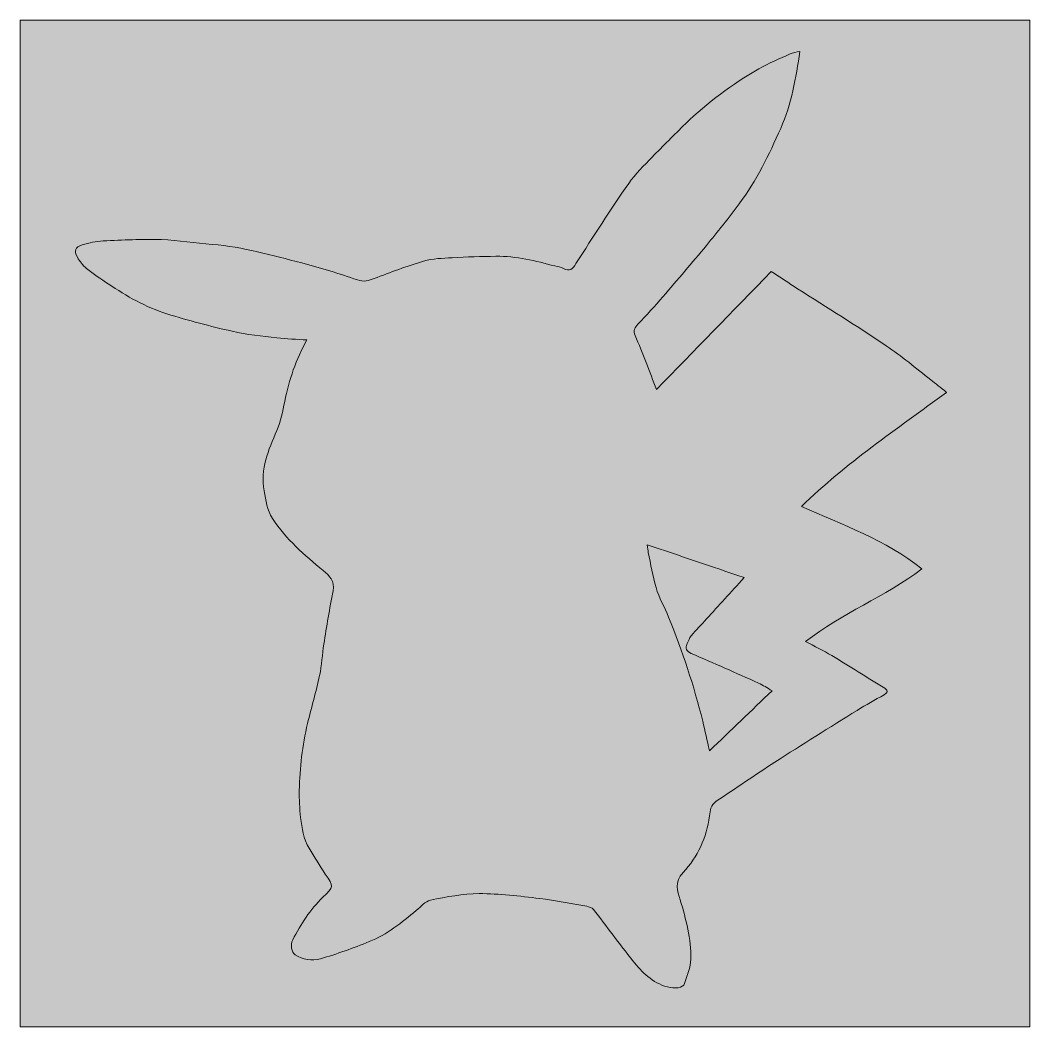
# Model space of a CAD drawing. Header units: inches. Extents: x 354 to 938, y -676 to -94.
import ezdxf

# ---------------------------------------------------------------- set-up
doc = ezdxf.new("R2010")
doc.units = ezdxf.units.IN
doc.header["$MEASUREMENT"] = 0
doc.layers.add('Layer 1', color=7, linetype='Continuous')

# ---------------------------------------------------------------- blocks, each defined once
blk = doc.blocks.new('block 2')
at = {"layer": 'Layer 1', "true_color": 0x000000}
h = blk.add_hatch(color=18, dxfattribs=at)
edge = h.paths.add_edge_path()
edge.add_spline(control_points=[(354.33, -675.83), (354.33, -481.8), (354.33, -287.78), (354.33, -93.75), (548.86, -93.75), (743.39, -93.75), (937.92, -93.75), (937.92, -287.78), (937.92, -481.8), (937.92, -675.83), (743.39, -675.83), (548.86, -675.83), (354.33, -675.83)], knot_values=[0, 0, 0, 0, 1, 1, 1, 2, 2, 2, 3, 3, 3, 4, 4, 4, 4], degree=3, periodic=1)
edge = h.paths.add_edge_path()
edge.add_spline(control_points=[(520.11, -278.66), (513.64, -289.87), (509.81, -301.76), (507.26, -314.15), (506.08, -319.85), (504.96, -325.71), (502.66, -331), (497.79, -342.23), (492.98, -353.31), (495.35, -365.98), (496.38, -371.48), (496.93, -376.99), (500.21, -381.95), (508.1, -393.87), (518.64, -403.08), (529.54, -412.02), (533.12, -414.96), (536.33, -418.12), (535.19, -423.75), (533.13, -433.94), (531.48, -444.22), (529.85, -454.49), (528.88, -460.55), (528.68, -466.76), (527.4, -472.74), (525.4, -482.04), (522.72, -491.18), (520.44, -500.41), (517.3, -513.12), (516.04, -526.09), (515.67, -539.13), (515.53, -544.32), (515.81, -549.57), (516.44, -554.73), (517.2, -560.89), (517.94, -567.14), (521.41, -572.61), (524.56, -577.56), (527.43, -582.68), (530.7, -587.55), (535.53, -594.74), (535.76, -594.8), (529.29, -600.94), (521.85, -608.02), (516.53, -616.51), (511.89, -625.52), (510.33, -628.54), (511.14, -632.74), (513.24, -634.12), (517.76, -637.11), (523, -637.92), (527.84, -636.52), (537.42, -633.73), (546.86, -630.31), (556.12, -626.59), (566.37, -622.48), (574.89, -615.55), (583.31, -608.54), (585.94, -606.36), (588.52, -603.2), (591.55, -602.58), (600.79, -600.69), (610.23, -598.85), (619.59, -598.82), (631.27, -598.77), (642.98, -600.26), (654.61, -601.63), (663.72, -602.69), (672.74, -604.53), (681.78, -606.14), (683.15, -606.39), (684.88, -606.91), (685.66, -607.91), (693.34, -617.78), (700.67, -627.93), (708.48, -637.69), (713.79, -644.32), (719.76, -650.37), (728.4, -652.8), (732.64, -653.99), (737.5, -653.36), (738.35, -650.81), (739.88, -646.21), (741.81, -641.46), (741.96, -636.72), (742.32, -624.97), (739.11, -613.69), (735.87, -602.47), (734.31, -597.04), (732.19, -592.3), (737.5, -586.61), (745.9, -577.61), (751.15, -566.49), (752.77, -553.91), (753.16, -550.88), (753.37, -547.54), (756.69, -545.38), (768.09, -537.99), (779.19, -530.15), (790.61, -522.79), (806.34, -512.65), (822.22, -502.74), (838.11, -492.84), (843.2, -489.67), (848.47, -486.79), (853.71, -483.87), (855.87, -482.67), (856.22, -481.46), (854.03, -480.1), (843.87, -473.75), (833.73, -467.37), (823.46, -461.2), (818.54, -458.24), (813.35, -455.74), (808.29, -453.03), (829.26, -436.78), (854.11, -427.11), (875.48, -411.07), (854.47, -394), (829.55, -385.78), (805.88, -374.87), (831.71, -350.02), (860.95, -330.11), (889.78, -308.96), (886.39, -306.25), (883.55, -303.9), (880.64, -301.65), (872.1, -295.04), (863.86, -287.98), (854.91, -281.98), (838.05, -270.67), (820.76, -259.99), (803.66, -249.01), (798.57, -245.74), (793.55, -242.35), (788.51, -239.03), (765.94, -262.26), (743.74, -285.11), (722.17, -307.32), (718.15, -297.06), (714.19, -286.49), (709.82, -276.09), (708.58, -273.13), (709.59, -271.54), (711.39, -269.61), (716.27, -264.34), (721.16, -259.06), (725.85, -253.63), (734.31, -243.82), (742.73, -233.99), (750.97, -224), (757.45, -216.14), (763.83, -208.17), (769.9, -199.99), (779.87, -186.53), (787.17, -171.58), (793.92, -156.3), (800.17, -142.15), (802.74, -127.21), (805.02, -111.78), (802.97, -112.29), (801.02, -112.47), (799.32, -113.24), (793.22, -116.01), (787, -118.59), (781.22, -121.93), (765.86, -130.83), (751.58, -141.27), (738.85, -153.7), (732.37, -160.02), (725.94, -166.39), (719.66, -172.92), (714.95, -177.82), (709.91, -182.59), (706.08, -188.15), (695.59, -203.36), (685.55, -218.88), (675.59, -234.44), (673.6, -237.56), (672.1, -239.48), (668.29, -237.28), (666.86, -236.46), (665.03, -236.34), (663.38, -235.89), (652.23, -232.85), (641.02, -230.08), (629.35, -230.29), (620.89, -230.44), (612.43, -230.6), (603.99, -231.08), (598.48, -231.4), (592.79, -231.58), (587.55, -233.11), (577.85, -235.93), (568.38, -239.58), (558.91, -243.13), (555.67, -244.35), (552.94, -245.22), (549.26, -243.95), (538.65, -240.28), (527.93, -236.88), (517.06, -234.11), (500.01, -229.77), (483.08, -224.78), (465.38, -223.42), (455.56, -222.67), (445.79, -220.97), (435.96, -220.66), (424.78, -220.3), (413.56, -220.84), (402.37, -221.36), (398.27, -221.56), (394.13, -222.56), (390.16, -223.69), (386.1, -224.84), (385.23, -227.16), (387.37, -230.77), (388.79, -233.17), (390.54, -235.58), (392.68, -237.32), (396.65, -240.55), (400.96, -243.39), (405.23, -246.25), (415.85, -253.34), (426.95, -259.69), (439.13, -263.53), (451.56, -267.45), (464.21, -270.74), (476.92, -273.62), (485.39, -275.54), (494.1, -276.44), (502.74, -277.47), (508.38, -278.15), (514.1, -278.27), (520.11, -278.66)], knot_values=[0, 0, 0, 0, 1, 1, 1, 2, 2, 2, 3, 3, 3, 4, 4, 4, 5, 5, 5, 6, 6, 6, 7, 7, 7, 8, 8, 8, 9, 9, 9, 10, 10, 10, 11, 11, 11, 12, 12, 12, 13, 13, 13, 14, 14, 14, 15, 15, 15, 16, 16, 16, 17, 17, 17, 18, 18, 18, 19, 19, 19, 20, 20, 20, 21, 21, 21, 22, 22, 22, 23, 23, 23, 24, 24, 24, 25, 25, 25, 26, 26, 26, 27, 27, 27, 28, 28, 28, 29, 29, 29, 30, 30, 30, 31, 31, 31, 32, 32, 32, 33, 33, 33, 34, 34, 34, 35, 35, 35, 36, 36, 36, 37, 37, 37, 38, 38, 38, 39, 39, 39, 40, 40, 40, 41, 41, 41, 42, 42, 42, 43, 43, 43, 44, 44, 44, 45, 45, 45, 46, 46, 46, 47, 47, 47, 48, 48, 48, 49, 49, 49, 50, 50, 50, 51, 51, 51, 52, 52, 52, 53, 53, 53, 54, 54, 54, 55, 55, 55, 56, 56, 56, 57, 57, 57, 58, 58, 58, 59, 59, 59, 60, 60, 60, 61, 61, 61, 62, 62, 62, 63, 63, 63, 64, 64, 64, 65, 65, 65, 66, 66, 66, 67, 67, 67, 68, 68, 68, 69, 69, 69, 70, 70, 70, 71, 71, 71, 72, 72, 72, 73, 73, 73, 74, 74, 74, 75, 75, 75, 76, 76, 76, 77, 77, 77, 78, 78, 78, 78], degree=3, periodic=1)
at = {"layer": 'Layer 1', "true_color": 0xffffff}
h = blk.add_hatch(color=7, dxfattribs=at)
edge = h.paths.add_edge_path()
edge.add_spline(control_points=[(520.11, -278.66), (514.1, -278.27), (508.38, -278.15), (502.74, -277.47), (494.1, -276.44), (485.39, -275.54), (476.92, -273.62), (464.21, -270.74), (451.56, -267.45), (439.13, -263.53), (426.95, -259.69), (415.85, -253.34), (405.23, -246.25), (400.96, -243.39), (396.65, -240.55), (392.68, -237.32), (390.54, -235.58), (388.79, -233.17), (387.37, -230.77), (385.23, -227.16), (386.1, -224.84), (390.16, -223.69), (394.13, -222.56), (398.27, -221.56), (402.37, -221.36), (413.56, -220.84), (424.78, -220.3), (435.96, -220.66), (445.79, -220.97), (455.56, -222.67), (465.38, -223.42), (483.08, -224.78), (500.01, -229.77), (517.06, -234.11), (527.93, -236.88), (538.65, -240.28), (549.26, -243.95), (552.94, -245.22), (555.67, -244.35), (558.91, -243.13), (568.38, -239.58), (577.85, -235.93), (587.55, -233.11), (592.79, -231.58), (598.48, -231.4), (603.99, -231.08), (612.43, -230.6), (620.89, -230.44), (629.35, -230.29), (641.02, -230.08), (652.23, -232.85), (663.38, -235.89), (665.03, -236.34), (666.86, -236.46), (668.29, -237.28), (672.1, -239.48), (673.6, -237.56), (675.59, -234.44), (685.55, -218.88), (695.59, -203.36), (706.08, -188.15), (709.91, -182.59), (714.95, -177.82), (719.66, -172.92), (725.94, -166.39), (732.37, -160.02), (738.85, -153.7), (751.58, -141.27), (765.86, -130.83), (781.22, -121.93), (787, -118.59), (793.22, -116.01), (799.32, -113.24), (801.02, -112.47), (802.97, -112.29), (805.02, -111.78), (802.74, -127.21), (800.17, -142.15), (793.92, -156.3), (787.17, -171.58), (779.87, -186.53), (769.9, -199.99), (763.83, -208.17), (757.45, -216.14), (750.97, -224), (742.73, -233.99), (734.31, -243.82), (725.85, -253.63), (721.16, -259.06), (716.27, -264.34), (711.39, -269.61), (709.59, -271.54), (708.58, -273.13), (709.82, -276.09), (714.19, -286.49), (718.15, -297.06), (722.17, -307.32), (743.74, -285.11), (765.94, -262.26), (788.51, -239.03), (793.55, -242.35), (798.57, -245.74), (803.66, -249.01), (820.76, -259.99), (838.05, -270.67), (854.91, -281.98), (863.86, -287.98), (872.1, -295.04), (880.64, -301.65), (883.55, -303.9), (886.39, -306.25), (889.78, -308.96), (860.95, -330.11), (831.71, -350.02), (805.88, -374.87), (829.55, -385.78), (854.47, -394), (875.48, -411.07), (854.11, -427.11), (829.26, -436.78), (808.29, -453.03), (813.35, -455.74), (818.54, -458.24), (823.46, -461.2), (833.73, -467.37), (843.87, -473.75), (854.03, -480.1), (856.22, -481.46), (855.87, -482.67), (853.71, -483.87), (848.47, -486.79), (843.2, -489.67), (838.11, -492.84), (822.22, -502.74), (806.34, -512.65), (790.61, -522.79), (779.19, -530.15), (768.09, -537.99), (756.69, -545.38), (753.37, -547.54), (753.16, -550.88), (752.77, -553.91), (751.15, -566.49), (745.9, -577.61), (737.5, -586.61), (732.19, -592.3), (734.31, -597.04), (735.87, -602.47), (739.11, -613.69), (742.32, -624.97), (741.96, -636.72), (741.81, -641.46), (739.88, -646.21), (738.35, -650.81), (737.5, -653.36), (732.64, -653.99), (728.4, -652.8), (719.76, -650.37), (713.79, -644.32), (708.48, -637.69), (700.67, -627.93), (693.34, -617.78), (685.66, -607.91), (684.88, -606.91), (683.15, -606.39), (681.78, -606.14), (672.74, -604.53), (663.72, -602.69), (654.61, -601.63), (642.98, -600.26), (631.27, -598.77), (619.59, -598.82), (610.23, -598.85), (600.79, -600.69), (591.55, -602.58), (588.52, -603.2), (585.94, -606.36), (583.31, -608.54), (574.89, -615.55), (566.37, -622.48), (556.12, -626.59), (546.86, -630.31), (537.42, -633.73), (527.84, -636.52), (523, -637.92), (517.76, -637.11), (513.24, -634.12), (511.14, -632.74), (510.33, -628.54), (511.89, -625.52), (516.53, -616.51), (521.85, -608.02), (529.29, -600.94), (535.76, -594.8), (535.53, -594.74), (530.7, -587.55), (527.43, -582.68), (524.56, -577.56), (521.41, -572.61), (517.94, -567.14), (517.2, -560.89), (516.44, -554.73), (515.81, -549.57), (515.53, -544.32), (515.67, -539.13), (516.04, -526.09), (517.3, -513.12), (520.44, -500.41), (522.72, -491.18), (525.4, -482.04), (527.4, -472.74), (528.68, -466.76), (528.88, -460.55), (529.85, -454.49), (531.48, -444.22), (533.13, -433.94), (535.19, -423.75), (536.33, -418.12), (533.12, -414.96), (529.54, -412.02), (518.64, -403.08), (508.1, -393.87), (500.21, -381.95), (496.93, -376.99), (496.38, -371.48), (495.35, -365.98), (492.98, -353.31), (497.79, -342.23), (502.66, -331), (504.96, -325.71), (506.08, -319.85), (507.26, -314.15), (509.81, -301.76), (513.64, -289.87), (520.11, -278.66)], knot_values=[0, 0, 0, 0, 1, 1, 1, 2, 2, 2, 3, 3, 3, 4, 4, 4, 5, 5, 5, 6, 6, 6, 7, 7, 7, 8, 8, 8, 9, 9, 9, 10, 10, 10, 11, 11, 11, 12, 12, 12, 13, 13, 13, 14, 14, 14, 15, 15, 15, 16, 16, 16, 17, 17, 17, 18, 18, 18, 19, 19, 19, 20, 20, 20, 21, 21, 21, 22, 22, 22, 23, 23, 23, 24, 24, 24, 25, 25, 25, 26, 26, 26, 27, 27, 27, 28, 28, 28, 29, 29, 29, 30, 30, 30, 31, 31, 31, 32, 32, 32, 33, 33, 33, 34, 34, 34, 35, 35, 35, 36, 36, 36, 37, 37, 37, 38, 38, 38, 39, 39, 39, 40, 40, 40, 41, 41, 41, 42, 42, 42, 43, 43, 43, 44, 44, 44, 45, 45, 45, 46, 46, 46, 47, 47, 47, 48, 48, 48, 49, 49, 49, 50, 50, 50, 51, 51, 51, 52, 52, 52, 53, 53, 53, 54, 54, 54, 55, 55, 55, 56, 56, 56, 57, 57, 57, 58, 58, 58, 59, 59, 59, 60, 60, 60, 61, 61, 61, 62, 62, 62, 63, 63, 63, 64, 64, 64, 65, 65, 65, 66, 66, 66, 67, 67, 67, 68, 68, 68, 69, 69, 69, 70, 70, 70, 71, 71, 71, 72, 72, 72, 73, 73, 73, 74, 74, 74, 75, 75, 75, 76, 76, 76, 77, 77, 77, 78, 78, 78, 78], degree=3, periodic=1)
edge = h.paths.add_edge_path()
edge.add_spline(control_points=[(752.77, -516.24), (765.15, -504.34), (776.95, -493), (788.93, -481.48), (786.1, -479.88), (783.66, -478.26), (781.03, -477.07), (768.13, -471.26), (755.21, -465.47), (742.21, -459.89), (739.22, -458.6), (738.45, -457.06), (739.88, -454.26), (740.65, -452.74), (741.13, -450.99), (742.19, -449.72), (745.02, -446.37), (748.11, -443.24), (751.07, -440), (758.06, -432.32), (765.04, -424.63), (772.8, -416.1), (753.78, -409.63), (735.46, -403.41), (716.75, -397.04), (717.05, -399.14), (717.15, -400.33), (717.4, -401.49), (718.82, -408.29), (719.82, -415.23), (721.86, -421.84), (723.69, -427.75), (726.79, -433.26), (729.14, -439.02), (737.14, -458.58), (743.74, -478.61), (748.88, -499.11), (750.26, -504.63), (751.41, -510.2), (752.77, -516.24)], knot_values=[0, 0, 0, 0, 1, 1, 1, 2, 2, 2, 3, 3, 3, 4, 4, 4, 5, 5, 5, 6, 6, 6, 7, 7, 7, 8, 8, 8, 9, 9, 9, 10, 10, 10, 11, 11, 11, 12, 12, 12, 13, 13, 13, 13], degree=3, periodic=1)
at = {"layer": 'Layer 1', "true_color": 0x000000}
h = blk.add_hatch(color=18, dxfattribs=at)
edge = h.paths.add_edge_path()
edge.add_spline(control_points=[(752.77, -516.24), (751.41, -510.2), (750.26, -504.63), (748.88, -499.11), (743.74, -478.61), (737.14, -458.58), (729.14, -439.02), (726.79, -433.26), (723.69, -427.75), (721.86, -421.84), (719.82, -415.23), (718.82, -408.29), (717.4, -401.49), (717.15, -400.33), (717.05, -399.14), (716.75, -397.04), (735.46, -403.41), (753.78, -409.63), (772.8, -416.1), (765.04, -424.63), (758.06, -432.32), (751.07, -440), (748.11, -443.24), (745.02, -446.37), (742.19, -449.72), (741.13, -450.99), (740.65, -452.74), (739.88, -454.26), (738.45, -457.06), (739.22, -458.6), (742.21, -459.89), (755.21, -465.47), (768.13, -471.26), (781.03, -477.07), (783.66, -478.26), (786.1, -479.88), (788.93, -481.48), (776.95, -493), (765.15, -504.34), (752.77, -516.24)], knot_values=[0, 0, 0, 0, 1, 1, 1, 2, 2, 2, 3, 3, 3, 4, 4, 4, 5, 5, 5, 6, 6, 6, 7, 7, 7, 8, 8, 8, 9, 9, 9, 10, 10, 10, 11, 11, 11, 12, 12, 12, 13, 13, 13, 13], degree=3, periodic=1)
at = {"layer": 'Layer 1', "lineweight": 0}
for points, knots in [([(354.33, -675.83), (354.33, -481.8), (354.33, -287.78), (354.33, -93.75), (548.86, -93.75), (743.39, -93.75), (937.92, -93.75), (937.92, -287.78), (937.92, -481.8), (937.92, -675.83), (743.39, -675.83), (548.86, -675.83), (354.33, -675.83)], [0, 0, 0, 0, 1, 1, 1, 2, 2, 2, 3, 3, 3, 4, 4, 4, 4]), ([(520.11, -278.66), (513.64, -289.87), (509.81, -301.76), (507.26, -314.15), (506.08, -319.85), (504.96, -325.71), (502.66, -331), (497.79, -342.23), (492.98, -353.31), (495.35, -365.98), (496.38, -371.48), (496.93, -376.99), (500.21, -381.95), (508.1, -393.87), (518.64, -403.08), (529.54, -412.02), (533.12, -414.96), (536.33, -418.12), (535.19, -423.75), (533.13, -433.94), (531.48, -444.22), (529.85, -454.49), (528.88, -460.55), (528.68, -466.76), (527.4, -472.74), (525.4, -482.04), (522.72, -491.18), (520.44, -500.41), (517.3, -513.12), (516.04, -526.09), (515.67, -539.13), (515.53, -544.32), (515.81, -549.57), (516.44, -554.73), (517.2, -560.89), (517.94, -567.14), (521.41, -572.61), (524.56, -577.56), (527.43, -582.68), (530.7, -587.55), (535.53, -594.74), (535.76, -594.8), (529.29, -600.94), (521.85, -608.02), (516.53, -616.51), (511.89, -625.52), (510.33, -628.54), (511.14, -632.74), (513.24, -634.12), (517.76, -637.11), (523, -637.92), (527.84, -636.52), (537.42, -633.73), (546.86, -630.31), (556.12, -626.59), (566.37, -622.48), (574.89, -615.55), (583.31, -608.54), (585.94, -606.36), (588.52, -603.2), (591.55, -602.58), (600.79, -600.69), (610.23, -598.85), (619.59, -598.82), (631.27, -598.77), (642.98, -600.26), (654.61, -601.63), (663.72, -602.69), (672.74, -604.53), (681.78, -606.14), (683.15, -606.39), (684.88, -606.91), (685.66, -607.91), (693.34, -617.78), (700.67, -627.93), (708.48, -637.69), (713.79, -644.32), (719.76, -650.37), (728.4, -652.8), (732.64, -653.99), (737.5, -653.36), (738.35, -650.81), (739.88, -646.21), (741.81, -641.46), (741.96, -636.72), (742.32, -624.97), (739.11, -613.69), (735.87, -602.47), (734.31, -597.04), (732.19, -592.3), (737.5, -586.61), (745.9, -577.61), (751.15, -566.49), (752.77, -553.91), (753.16, -550.88), (753.37, -547.54), (756.69, -545.38), (768.09, -537.99), (779.19, -530.15), (790.61, -522.79), (806.34, -512.65), (822.22, -502.74), (838.11, -492.84), (843.2, -489.67), (848.47, -486.79), (853.71, -483.87), (855.87, -482.67), (856.22, -481.46), (854.03, -480.1), (843.87, -473.75), (833.73, -467.37), (823.46, -461.2), (818.54, -458.24), (813.35, -455.74), (808.29, -453.03), (829.26, -436.78), (854.11, -427.11), (875.48, -411.07), (854.47, -394), (829.55, -385.78), (805.88, -374.87), (831.71, -350.02), (860.95, -330.11), (889.78, -308.96), (886.39, -306.25), (883.55, -303.9), (880.64, -301.65), (872.1, -295.04), (863.86, -287.98), (854.91, -281.98), (838.05, -270.67), (820.76, -259.99), (803.66, -249.01), (798.57, -245.74), (793.55, -242.35), (788.51, -239.03), (765.94, -262.26), (743.74, -285.11), (722.17, -307.32), (718.15, -297.06), (714.19, -286.49), (709.82, -276.09), (708.58, -273.13), (709.59, -271.54), (711.39, -269.61), (716.27, -264.34), (721.16, -259.06), (725.85, -253.63), (734.31, -243.82), (742.73, -233.99), (750.97, -224), (757.45, -216.14), (763.83, -208.17), (769.9, -199.99), (779.87, -186.53), (787.17, -171.58), (793.92, -156.3), (800.17, -142.15), (802.74, -127.21), (805.02, -111.78), (802.97, -112.29), (801.02, -112.47), (799.32, -113.24), (793.22, -116.01), (787, -118.59), (781.22, -121.93), (765.86, -130.83), (751.58, -141.27), (738.85, -153.7), (732.37, -160.02), (725.94, -166.39), (719.66, -172.92), (714.95, -177.82), (709.91, -182.59), (706.08, -188.15), (695.59, -203.36), (685.55, -218.88), (675.59, -234.44), (673.6, -237.56), (672.1, -239.48), (668.29, -237.28), (666.86, -236.46), (665.03, -236.34), (663.38, -235.89), (652.23, -232.85), (641.02, -230.08), (629.35, -230.29), (620.89, -230.44), (612.43, -230.6), (603.99, -231.08), (598.48, -231.4), (592.79, -231.58), (587.55, -233.11), (577.85, -235.93), (568.38, -239.58), (558.91, -243.13), (555.67, -244.35), (552.94, -245.22), (549.26, -243.95), (538.65, -240.28), (527.93, -236.88), (517.06, -234.11), (500.01, -229.77), (483.08, -224.78), (465.38, -223.42), (455.56, -222.67), (445.79, -220.97), (435.96, -220.66), (424.78, -220.3), (413.56, -220.84), (402.37, -221.36), (398.27, -221.56), (394.13, -222.56), (390.16, -223.69), (386.1, -224.84), (385.23, -227.16), (387.37, -230.77), (388.79, -233.17), (390.54, -235.58), (392.68, -237.32), (396.65, -240.55), (400.96, -243.39), (405.23, -246.25), (415.85, -253.34), (426.95, -259.69), (439.13, -263.53), (451.56, -267.45), (464.21, -270.74), (476.92, -273.62), (485.39, -275.54), (494.1, -276.44), (502.74, -277.47), (508.38, -278.15), (514.1, -278.27), (520.11, -278.66)], [0, 0, 0, 0, 1, 1, 1, 2, 2, 2, 3, 3, 3, 4, 4, 4, 5, 5, 5, 6, 6, 6, 7, 7, 7, 8, 8, 8, 9, 9, 9, 10, 10, 10, 11, 11, 11, 12, 12, 12, 13, 13, 13, 14, 14, 14, 15, 15, 15, 16, 16, 16, 17, 17, 17, 18, 18, 18, 19, 19, 19, 20, 20, 20, 21, 21, 21, 22, 22, 22, 23, 23, 23, 24, 24, 24, 25, 25, 25, 26, 26, 26, 27, 27, 27, 28, 28, 28, 29, 29, 29, 30, 30, 30, 31, 31, 31, 32, 32, 32, 33, 33, 33, 34, 34, 34, 35, 35, 35, 36, 36, 36, 37, 37, 37, 38, 38, 38, 39, 39, 39, 40, 40, 40, 41, 41, 41, 42, 42, 42, 43, 43, 43, 44, 44, 44, 45, 45, 45, 46, 46, 46, 47, 47, 47, 48, 48, 48, 49, 49, 49, 50, 50, 50, 51, 51, 51, 52, 52, 52, 53, 53, 53, 54, 54, 54, 55, 55, 55, 56, 56, 56, 57, 57, 57, 58, 58, 58, 59, 59, 59, 60, 60, 60, 61, 61, 61, 62, 62, 62, 63, 63, 63, 64, 64, 64, 65, 65, 65, 66, 66, 66, 67, 67, 67, 68, 68, 68, 69, 69, 69, 70, 70, 70, 71, 71, 71, 72, 72, 72, 73, 73, 73, 74, 74, 74, 75, 75, 75, 76, 76, 76, 77, 77, 77, 78, 78, 78, 78]), ([(520.11, -278.66), (514.1, -278.27), (508.38, -278.15), (502.74, -277.47), (494.1, -276.44), (485.39, -275.54), (476.92, -273.62), (464.21, -270.74), (451.56, -267.45), (439.13, -263.53), (426.95, -259.69), (415.85, -253.34), (405.23, -246.25), (400.96, -243.39), (396.65, -240.55), (392.68, -237.32), (390.54, -235.58), (388.79, -233.17), (387.37, -230.77), (385.23, -227.16), (386.1, -224.84), (390.16, -223.69), (394.13, -222.56), (398.27, -221.56), (402.37, -221.36), (413.56, -220.84), (424.78, -220.3), (435.96, -220.66), (445.79, -220.97), (455.56, -222.67), (465.38, -223.42), (483.08, -224.78), (500.01, -229.77), (517.06, -234.11), (527.93, -236.88), (538.65, -240.28), (549.26, -243.95), (552.94, -245.22), (555.67, -244.35), (558.91, -243.13), (568.38, -239.58), (577.85, -235.93), (587.55, -233.11), (592.79, -231.58), (598.48, -231.4), (603.99, -231.08), (612.43, -230.6), (620.89, -230.44), (629.35, -230.29), (641.02, -230.08), (652.23, -232.85), (663.38, -235.89), (665.03, -236.34), (666.86, -236.46), (668.29, -237.28), (672.1, -239.48), (673.6, -237.56), (675.59, -234.44), (685.55, -218.88), (695.59, -203.36), (706.08, -188.15), (709.91, -182.59), (714.95, -177.82), (719.66, -172.92), (725.94, -166.39), (732.37, -160.02), (738.85, -153.7), (751.58, -141.27), (765.86, -130.83), (781.22, -121.93), (787, -118.59), (793.22, -116.01), (799.32, -113.24), (801.02, -112.47), (802.97, -112.29), (805.02, -111.78), (802.74, -127.21), (800.17, -142.15), (793.92, -156.3), (787.17, -171.58), (779.87, -186.53), (769.9, -199.99), (763.83, -208.17), (757.45, -216.14), (750.97, -224), (742.73, -233.99), (734.31, -243.82), (725.85, -253.63), (721.16, -259.06), (716.27, -264.34), (711.39, -269.61), (709.59, -271.54), (708.58, -273.13), (709.82, -276.09), (714.19, -286.49), (718.15, -297.06), (722.17, -307.32), (743.74, -285.11), (765.94, -262.26), (788.51, -239.03), (793.55, -242.35), (798.57, -245.74), (803.66, -249.01), (820.76, -259.99), (838.05, -270.67), (854.91, -281.98), (863.86, -287.98), (872.1, -295.04), (880.64, -301.65), (883.55, -303.9), (886.39, -306.25), (889.78, -308.96), (860.95, -330.11), (831.71, -350.02), (805.88, -374.87), (829.55, -385.78), (854.47, -394), (875.48, -411.07), (854.11, -427.11), (829.26, -436.78), (808.29, -453.03), (813.35, -455.74), (818.54, -458.24), (823.46, -461.2), (833.73, -467.37), (843.87, -473.75), (854.03, -480.1), (856.22, -481.46), (855.87, -482.67), (853.71, -483.87), (848.47, -486.79), (843.2, -489.67), (838.11, -492.84), (822.22, -502.74), (806.34, -512.65), (790.61, -522.79), (779.19, -530.15), (768.09, -537.99), (756.69, -545.38), (753.37, -547.54), (753.16, -550.88), (752.77, -553.91), (751.15, -566.49), (745.9, -577.61), (737.5, -586.61), (732.19, -592.3), (734.31, -597.04), (735.87, -602.47), (739.11, -613.69), (742.32, -624.97), (741.96, -636.72), (741.81, -641.46), (739.88, -646.21), (738.35, -650.81), (737.5, -653.36), (732.64, -653.99), (728.4, -652.8), (719.76, -650.37), (713.79, -644.32), (708.48, -637.69), (700.67, -627.93), (693.34, -617.78), (685.66, -607.91), (684.88, -606.91), (683.15, -606.39), (681.78, -606.14), (672.74, -604.53), (663.72, -602.69), (654.61, -601.63), (642.98, -600.26), (631.27, -598.77), (619.59, -598.82), (610.23, -598.85), (600.79, -600.69), (591.55, -602.58), (588.52, -603.2), (585.94, -606.36), (583.31, -608.54), (574.89, -615.55), (566.37, -622.48), (556.12, -626.59), (546.86, -630.31), (537.42, -633.73), (527.84, -636.52), (523, -637.92), (517.76, -637.11), (513.24, -634.12), (511.14, -632.74), (510.33, -628.54), (511.89, -625.52), (516.53, -616.51), (521.85, -608.02), (529.29, -600.94), (535.76, -594.8), (535.53, -594.74), (530.7, -587.55), (527.43, -582.68), (524.56, -577.56), (521.41, -572.61), (517.94, -567.14), (517.2, -560.89), (516.44, -554.73), (515.81, -549.57), (515.53, -544.32), (515.67, -539.13), (516.04, -526.09), (517.3, -513.12), (520.44, -500.41), (522.72, -491.18), (525.4, -482.04), (527.4, -472.74), (528.68, -466.76), (528.88, -460.55), (529.85, -454.49), (531.48, -444.22), (533.13, -433.94), (535.19, -423.75), (536.33, -418.12), (533.12, -414.96), (529.54, -412.02), (518.64, -403.08), (508.1, -393.87), (500.21, -381.95), (496.93, -376.99), (496.38, -371.48), (495.35, -365.98), (492.98, -353.31), (497.79, -342.23), (502.66, -331), (504.96, -325.71), (506.08, -319.85), (507.26, -314.15), (509.81, -301.76), (513.64, -289.87), (520.11, -278.66)], [0, 0, 0, 0, 1, 1, 1, 2, 2, 2, 3, 3, 3, 4, 4, 4, 5, 5, 5, 6, 6, 6, 7, 7, 7, 8, 8, 8, 9, 9, 9, 10, 10, 10, 11, 11, 11, 12, 12, 12, 13, 13, 13, 14, 14, 14, 15, 15, 15, 16, 16, 16, 17, 17, 17, 18, 18, 18, 19, 19, 19, 20, 20, 20, 21, 21, 21, 22, 22, 22, 23, 23, 23, 24, 24, 24, 25, 25, 25, 26, 26, 26, 27, 27, 27, 28, 28, 28, 29, 29, 29, 30, 30, 30, 31, 31, 31, 32, 32, 32, 33, 33, 33, 34, 34, 34, 35, 35, 35, 36, 36, 36, 37, 37, 37, 38, 38, 38, 39, 39, 39, 40, 40, 40, 41, 41, 41, 42, 42, 42, 43, 43, 43, 44, 44, 44, 45, 45, 45, 46, 46, 46, 47, 47, 47, 48, 48, 48, 49, 49, 49, 50, 50, 50, 51, 51, 51, 52, 52, 52, 53, 53, 53, 54, 54, 54, 55, 55, 55, 56, 56, 56, 57, 57, 57, 58, 58, 58, 59, 59, 59, 60, 60, 60, 61, 61, 61, 62, 62, 62, 63, 63, 63, 64, 64, 64, 65, 65, 65, 66, 66, 66, 67, 67, 67, 68, 68, 68, 69, 69, 69, 70, 70, 70, 71, 71, 71, 72, 72, 72, 73, 73, 73, 74, 74, 74, 75, 75, 75, 76, 76, 76, 77, 77, 77, 78, 78, 78, 78]), ([(752.77, -516.24), (765.15, -504.34), (776.95, -493), (788.93, -481.48), (786.1, -479.88), (783.66, -478.26), (781.03, -477.07), (768.13, -471.26), (755.21, -465.47), (742.21, -459.89), (739.22, -458.6), (738.45, -457.06), (739.88, -454.26), (740.65, -452.74), (741.13, -450.99), (742.19, -449.72), (745.02, -446.37), (748.11, -443.24), (751.07, -440), (758.06, -432.32), (765.04, -424.63), (772.8, -416.1), (753.78, -409.63), (735.46, -403.41), (716.75, -397.04), (717.05, -399.14), (717.15, -400.33), (717.4, -401.49), (718.82, -408.29), (719.82, -415.23), (721.86, -421.84), (723.69, -427.75), (726.79, -433.26), (729.14, -439.02), (737.14, -458.58), (743.74, -478.61), (748.88, -499.11), (750.26, -504.63), (751.41, -510.2), (752.77, -516.24)], [0, 0, 0, 0, 1, 1, 1, 2, 2, 2, 3, 3, 3, 4, 4, 4, 5, 5, 5, 6, 6, 6, 7, 7, 7, 8, 8, 8, 9, 9, 9, 10, 10, 10, 11, 11, 11, 12, 12, 12, 13, 13, 13, 13]), ([(752.77, -516.24), (751.41, -510.2), (750.26, -504.63), (748.88, -499.11), (743.74, -478.61), (737.14, -458.58), (729.14, -439.02), (726.79, -433.26), (723.69, -427.75), (721.86, -421.84), (719.82, -415.23), (718.82, -408.29), (717.4, -401.49), (717.15, -400.33), (717.05, -399.14), (716.75, -397.04), (735.46, -403.41), (753.78, -409.63), (772.8, -416.1), (765.04, -424.63), (758.06, -432.32), (751.07, -440), (748.11, -443.24), (745.02, -446.37), (742.19, -449.72), (741.13, -450.99), (740.65, -452.74), (739.88, -454.26), (738.45, -457.06), (739.22, -458.6), (742.21, -459.89), (755.21, -465.47), (768.13, -471.26), (781.03, -477.07), (783.66, -478.26), (786.1, -479.88), (788.93, -481.48), (776.95, -493), (765.15, -504.34), (752.77, -516.24)], [0, 0, 0, 0, 1, 1, 1, 2, 2, 2, 3, 3, 3, 4, 4, 4, 5, 5, 5, 6, 6, 6, 7, 7, 7, 8, 8, 8, 9, 9, 9, 10, 10, 10, 11, 11, 11, 12, 12, 12, 13, 13, 13, 13])]:
    blk.add_open_spline(points, degree=3, knots=knots, dxfattribs=at)

msp = doc.modelspace()

# ---------------------------------------------------------------- block references
at = {"layer": 'Layer 1'}
msp.add_blockref('block 2', (0, 0), dxfattribs=at)

doc.saveas('drawing.dxf')
